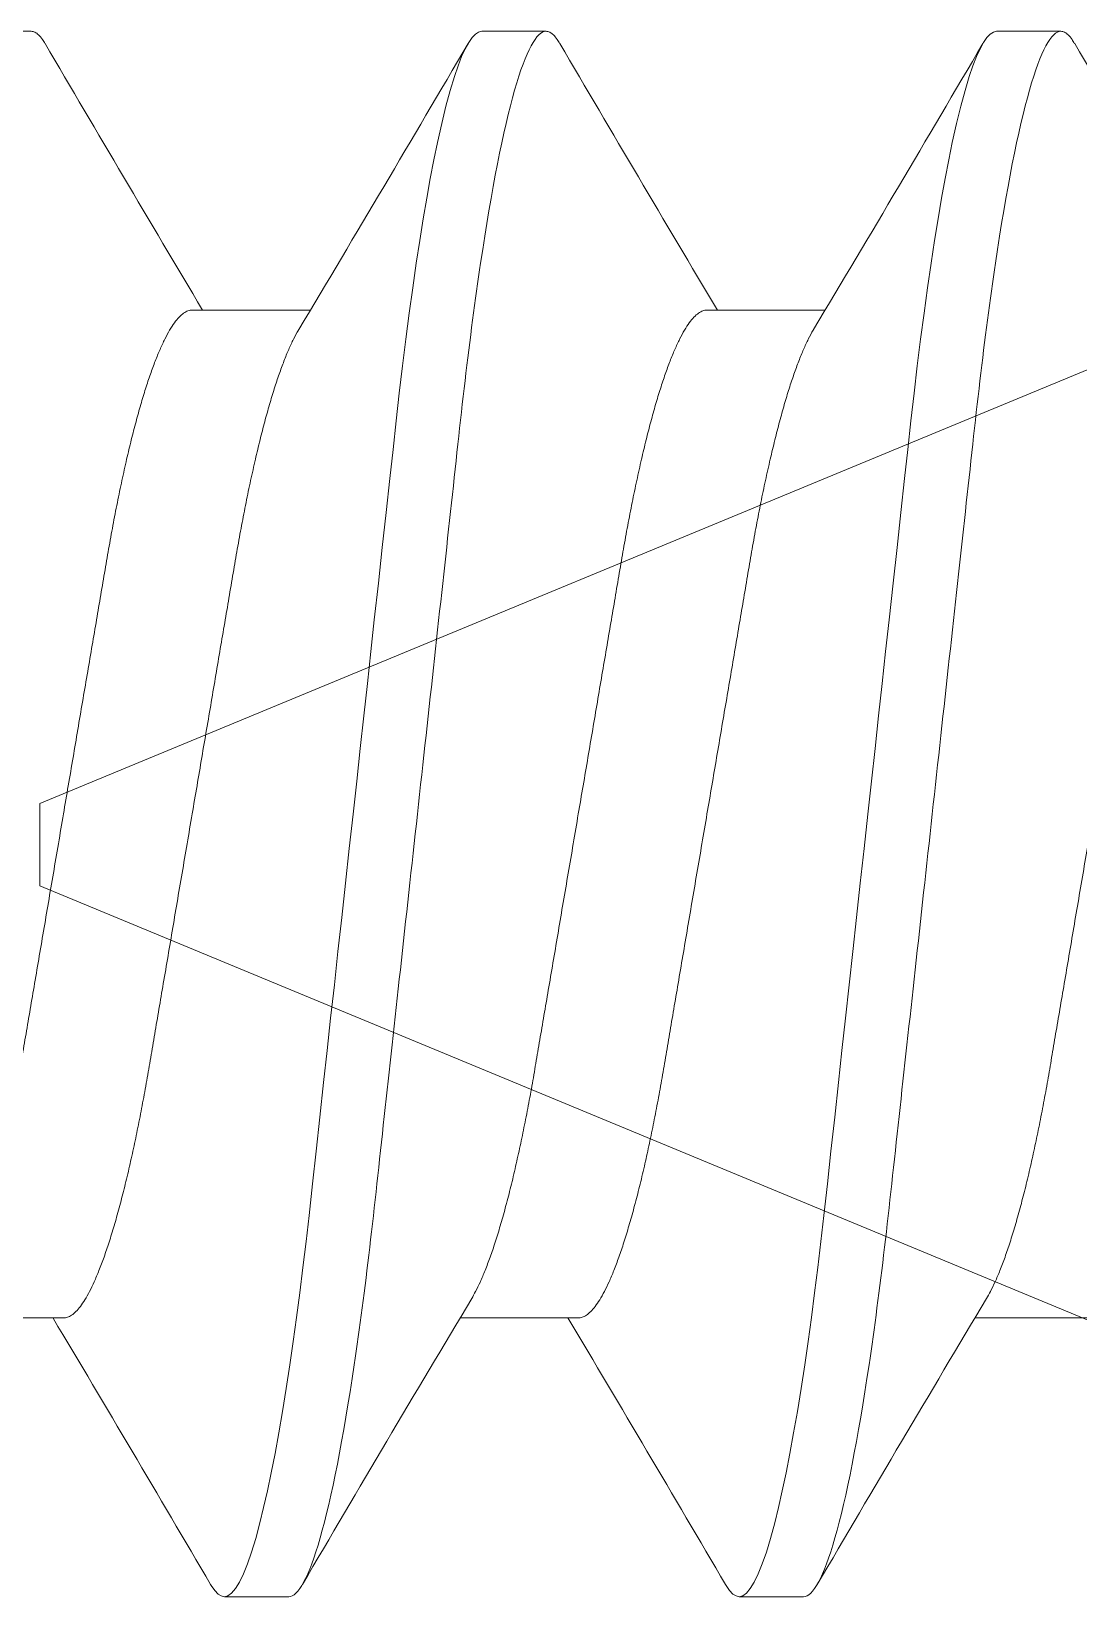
# Model space of a CAD drawing. Extents: x -82 to 113, y -82 to 93.
# Drawn here: x -4.2792 to -4.152, y 71.1942 to 71.3842 of the extents above; entities that cross this region are included whole.
import ezdxf

# ---------------------------------------------------------------- set-up
doc = ezdxf.new("R2010")
doc.units = 0
doc.header["$MEASUREMENT"] = 0
doc.layers.get('0').update_dxf_attribs({"linetype": 'CONTINUOUS'})
doc.layers.add('INERTIA', color=7, linetype='CONTINUOUS')

# ---------------------------------------------------------------- blocks, each defined once
blk = doc.blocks.new('20350')
at = {"color": 7, "linetype": 'Continuous', "lineweight": 15}
for p, q in [((0.4804, 0.09499), (0.47259, 0.09499)), ((0.54289, 0.09499), (0.53508, 0.09499)), ((0.45306, 0.06116), (0.4387, 0.06116)), ((0.51555, 0.06116), (0.50119, 0.06116)), ((0.57804, 0.06116), (0.56369, 0.06116)), ((0.46868, -0.06116), (0.48304, -0.06116)), ((0.53117, -0.06116), (0.54553, -0.06116)), ((0.44134, -0.09499), (0.44915, -0.09499)), ((0.50383, -0.09499), (0.51164, -0.09499)), ((0.56632, -0.09499), (0.57413, -0.09499))]:
    blk.add_line(p, q, dxfattribs=at)
at = {"color": 7, "linetype": 'Continuous', "lineweight": 15, "flags": 128}
for points in [[(0.47092, 0.09349), (0.471, 0.09364), (0.47142, 0.09424), (0.47182, 0.09466), (0.47221, 0.0949), (0.47259, 0.09499), (0.47302, 0.09488), (0.47347, 0.09456), (0.47393, 0.09401), (0.47441, 0.09323), (0.4749, 0.09223), (0.47539, 0.09101), (0.47589, 0.08957), (0.47639, 0.08791), (0.4769, 0.08602), (0.47736, 0.08416), (0.47782, 0.08213), (0.47828, 0.07994), (0.47874, 0.0776), (0.4792, 0.07511), (0.47965, 0.07249), (0.4801, 0.06973), (0.48054, 0.06686), (0.48095, 0.06403), (0.48135, 0.0611), (0.48174, 0.0581), (0.48213, 0.05503), (0.4825, 0.05189), (0.48287, 0.04871), (0.48329, 0.04488), (0.48372, 0.04091), (0.48417, 0.0368), (0.48464, 0.03258), (0.48506, 0.02871), (0.48549, 0.02476), (0.48594, 0.02074), (0.48638, 0.01667), (0.48683, 0.01254), (0.48729, 0.00838), (0.48775, 0.0042), (0.48821, 0), (0.48865, -0.00399), (0.48908, -0.00797), (0.48952, -0.01193), (0.48995, -0.01585), (0.49037, -0.01974), (0.49079, -0.02357), (0.49128, -0.02801), (0.49176, -0.03235), (0.49222, -0.03659), (0.49267, -0.0407), (0.49306, -0.04425), (0.49344, -0.0477), (0.49382, -0.05107), (0.49421, -0.05438), (0.49461, -0.05762), (0.49503, -0.06079), (0.49545, -0.06387), (0.49588, -0.06686), (0.4963, -0.06959), (0.49673, -0.07222), (0.49715, -0.07473), (0.49759, -0.07712), (0.49802, -0.07938), (0.49846, -0.0815), (0.49898, -0.08381), (0.49949, -0.08592), (0.5, -0.08781), (0.50051, -0.08949), (0.50095, -0.0908), (0.50139, -0.09192), (0.50182, -0.09287), (0.50225, -0.09364), (0.50266, -0.09424), (0.50306, -0.09466), (0.50345, -0.0949), (0.50383, -0.09499), (0.50383, -0.09499)], [(0.53341, 0.09349), (0.53349, 0.09364), (0.53391, 0.09424), (0.53431, 0.09466), (0.5347, 0.0949), (0.53508, 0.09499), (0.53551, 0.09488), (0.53596, 0.09456), (0.53642, 0.09401), (0.5369, 0.09323), (0.53739, 0.09223), (0.53788, 0.09101), (0.53838, 0.08957), (0.53888, 0.08791), (0.53939, 0.08602), (0.53985, 0.08416), (0.54031, 0.08213), (0.54077, 0.07994), (0.54123, 0.0776), (0.54169, 0.07511), (0.54214, 0.07249), (0.54259, 0.06973), (0.54303, 0.06686), (0.54344, 0.06403), (0.54384, 0.0611), (0.54424, 0.0581), (0.54462, 0.05503), (0.545, 0.05189), (0.54536, 0.04871), (0.54578, 0.04488), (0.54622, 0.04091), (0.54667, 0.0368), (0.54713, 0.03258), (0.54755, 0.02871), (0.54799, 0.02476), (0.54843, 0.02074), (0.54887, 0.01667), (0.54933, 0.01254), (0.54978, 0.00838), (0.55024, 0.0042), (0.5507, 0), (0.55114, -0.00399), (0.55157, -0.00797), (0.55201, -0.01193), (0.55244, -0.01585), (0.55286, -0.01974), (0.55329, -0.02357), (0.55377, -0.02801), (0.55425, -0.03235), (0.55471, -0.03659), (0.55516, -0.0407), (0.55555, -0.04425), (0.55593, -0.0477), (0.55631, -0.05107), (0.5567, -0.05438), (0.5571, -0.05762), (0.55752, -0.06079), (0.55794, -0.06387), (0.55837, -0.06686), (0.55879, -0.06959), (0.55922, -0.07222), (0.55965, -0.07473), (0.56008, -0.07712), (0.56051, -0.07938), (0.56095, -0.0815), (0.56147, -0.08381), (0.56198, -0.08592), (0.56249, -0.08781), (0.563, -0.08949), (0.56344, -0.0908), (0.56388, -0.09192), (0.56432, -0.09287), (0.56474, -0.09364), (0.56515, -0.09424), (0.56555, -0.09466), (0.56595, -0.0949), (0.56632, -0.09499), (0.56632, -0.09499)]]:
    blk.add_lwpolyline(points, dxfattribs=at)
at = {"color": 7, "linetype": 'Continuous', "lineweight": 15}
for centre, radius, start, end in [((-3.13251, 2.20276), 4.17536, 329.14199, 329.65765), ((3.96774, 2.13346), 4.03873, 210.33784, 210.90997), ((-3.07226, 2.20408), 4.17797, 329.1422, 329.65754), ((4.03128, 2.13408), 4.03994, 210.33792, 210.90988), ((-2.98368, -2.13356), 4.03893, 30.33785, 30.90996), ((-2.91973, -2.1327), 4.03723, 30.33773, 30.91008), ((4.05543, -2.20345), 4.17673, 149.14208, 149.65757), ((4.11792, -2.20345), 4.17673, 149.14208, 149.65757), ((4.17864, -2.2024), 4.17467, 149.142, 149.65774)]:
    blk.add_arc(centre, radius, start, end, dxfattribs=at)
for points, knots in [([(0.4804, 0.09499), (0.48153, 0.09499), (0.48284, 0.09267), (0.48559, 0.08305), (0.48703, 0.07574), (0.48901, 0.06242), (0.48964, 0.0576), (0.49083, 0.04756), (0.49138, 0.04234), (0.49323, 0.02541), (0.49463, 0.01273), (0.49742, -0.01273), (0.49881, -0.02541), (0.50066, -0.04234), (0.50121, -0.04756), (0.5024, -0.0576), (0.50303, -0.06242), (0.50502, -0.07574), (0.50645, -0.08305), (0.5092, -0.09267), (0.51052, -0.09499), (0.51164, -0.09499)], [0, 0, 0, 0, 0.125, 0.125, 0.25, 0.25, 0.3125, 0.3125, 0.375, 0.375, 0.5, 0.5, 0.625, 0.625, 0.6875, 0.6875, 0.75, 0.75, 0.875, 0.875, 1, 1, 1, 1]), ([(0.54289, 0.09499), (0.54402, 0.09499), (0.54533, 0.09267), (0.54808, 0.08305), (0.54952, 0.07574), (0.5515, 0.06242), (0.55213, 0.0576), (0.55332, 0.04756), (0.55387, 0.04234), (0.55573, 0.02541), (0.55712, 0.01273), (0.55991, -0.01273), (0.5613, -0.02541), (0.56315, -0.04234), (0.56371, -0.04756), (0.56489, -0.0576), (0.56552, -0.06242), (0.56751, -0.07574), (0.56894, -0.08305), (0.57169, -0.09267), (0.57301, -0.09499), (0.57413, -0.09499)], [0, 0, 0, 0, 0.125, 0.125, 0.25, 0.25, 0.3125, 0.3125, 0.375, 0.375, 0.5, 0.5, 0.625, 0.625, 0.6875, 0.6875, 0.75, 0.75, 0.875, 0.875, 1, 1, 1, 1]), ([(0.45306, 0.06116), (0.45322, 0.06115), (0.45354, 0.06111), (0.45405, 0.06084), (0.45457, 0.0604), (0.45511, 0.05978), (0.45566, 0.05897), (0.45622, 0.05797), (0.45679, 0.05679), (0.45738, 0.0554), (0.45799, 0.0538), (0.4586, 0.05199), (0.45921, 0.05), (0.45982, 0.04784), (0.46042, 0.04553), (0.461, 0.04312), (0.46156, 0.04062), (0.46209, 0.03807), (0.46261, 0.03543), (0.46311, 0.03271), (0.46359, 0.02992), (0.46408, 0.02705), (0.46458, 0.02406), (0.46512, 0.02093), (0.46568, 0.01764), (0.46626, 0.01422), (0.46685, 0.01073), (0.46746, 0.00719), (0.46807, 0.0036), (0.46867, 0.00005), (0.46927, -0.00344), (0.46985, -0.00686), (0.47043, -0.01025), (0.471, -0.01359), (0.47155, -0.01687), (0.4721, -0.02008), (0.47263, -0.02319), (0.47315, -0.02625), (0.47366, -0.02925), (0.47416, -0.03219), (0.47468, -0.03504), (0.47522, -0.03782), (0.47578, -0.04051), (0.47635, -0.04304), (0.47692, -0.04542), (0.47749, -0.04764), (0.47807, -0.04971), (0.47865, -0.05164), (0.47924, -0.0534), (0.47982, -0.05499), (0.4804, -0.05642), (0.48099, -0.05766), (0.48139, -0.05845), (0.48161, -0.05877), (0.48162, -0.0588)], [0, 0, 0, 0, 0.018425, 0.037098, 0.055995, 0.075092, 0.094361, 0.113774, 0.1333, 0.152908, 0.173502, 0.194114, 0.214705, 0.235238, 0.255675, 0.275982, 0.295213, 0.314265, 0.333111, 0.351727, 0.370105, 0.388591, 0.407319, 0.426267, 0.446322, 0.466559, 0.486941, 0.507436, 0.528005, 0.548612, 0.568283, 0.587921, 0.607494, 0.626969, 0.646317, 0.665508, 0.684513, 0.703307, 0.722741, 0.74198, 0.761439, 0.781155, 0.801099, 0.821241, 0.840622, 0.860124, 0.879715, 0.899364, 0.919038, 0.938704, 0.95833, 0.977882, 0.998253, 1, 1, 1, 1]), ([(0.51555, 0.06116), (0.51571, 0.06115), (0.51603, 0.06111), (0.51654, 0.06084), (0.51706, 0.0604), (0.5176, 0.05978), (0.51815, 0.05897), (0.51871, 0.05797), (0.51929, 0.05679), (0.51988, 0.0554), (0.52048, 0.0538), (0.52109, 0.05199), (0.5217, 0.05), (0.52231, 0.04784), (0.52291, 0.04553), (0.52349, 0.04312), (0.52405, 0.04062), (0.52458, 0.03807), (0.5251, 0.03543), (0.5256, 0.03271), (0.52608, 0.02992), (0.52657, 0.02705), (0.52707, 0.02406), (0.52761, 0.02093), (0.52817, 0.01764), (0.52875, 0.01422), (0.52934, 0.01073), (0.52995, 0.00719), (0.53056, 0.0036), (0.53116, 0.00005), (0.53176, -0.00344), (0.53234, -0.00686), (0.53292, -0.01025), (0.53349, -0.01359), (0.53405, -0.01687), (0.53459, -0.02008), (0.53512, -0.02319), (0.53564, -0.02625), (0.53615, -0.02925), (0.53665, -0.03219), (0.53717, -0.03504), (0.53771, -0.03782), (0.53827, -0.04051), (0.53884, -0.04304), (0.53941, -0.04542), (0.53998, -0.04764), (0.54056, -0.04971), (0.54114, -0.05164), (0.54173, -0.0534), (0.54231, -0.05499), (0.54289, -0.05642), (0.54348, -0.05766), (0.54388, -0.05845), (0.5441, -0.05877), (0.54411, -0.0588)], [0, 0, 0, 0, 0.018425, 0.037098, 0.055995, 0.075092, 0.094361, 0.113774, 0.1333, 0.152908, 0.173502, 0.194114, 0.214705, 0.235238, 0.255675, 0.275982, 0.295213, 0.314265, 0.333111, 0.351727, 0.370105, 0.388591, 0.407319, 0.426267, 0.446323, 0.466559, 0.486941, 0.507436, 0.528005, 0.548612, 0.568283, 0.587921, 0.607494, 0.626969, 0.646317, 0.665508, 0.684513, 0.703307, 0.722741, 0.74198, 0.761439, 0.781155, 0.801099, 0.821241, 0.840622, 0.860124, 0.879715, 0.899364, 0.919038, 0.938704, 0.95833, 0.977882, 0.998253, 1, 1, 1, 1]), ([(0.44012, 0.05879), (0.44028, 0.05852), (0.44063, 0.05792), (0.44117, 0.05678), (0.44176, 0.0554), (0.44236, 0.0538), (0.44298, 0.05199), (0.44359, 0.05), (0.4442, 0.04784), (0.4448, 0.04553), (0.44538, 0.04312), (0.44593, 0.04062), (0.44647, 0.03807), (0.44699, 0.03543), (0.44749, 0.03271), (0.44796, 0.02992), (0.44845, 0.02705), (0.44896, 0.02406), (0.4495, 0.02093), (0.45005, 0.01764), (0.45064, 0.01422), (0.45123, 0.01073), (0.45184, 0.00719), (0.45245, 0.0036), (0.45305, 0.00005), (0.45364, -0.00344), (0.45423, -0.00686), (0.4548, -0.01025), (0.45537, -0.01359), (0.45593, -0.01687), (0.45648, -0.02008), (0.45701, -0.02319), (0.45753, -0.02625), (0.45804, -0.02925), (0.45854, -0.03219), (0.45906, -0.03504), (0.4596, -0.03782), (0.46016, -0.04051), (0.46072, -0.04304), (0.46129, -0.04542), (0.46187, -0.04764), (0.46244, -0.04971), (0.46303, -0.05164), (0.46361, -0.0534), (0.4642, -0.055), (0.46478, -0.05641), (0.46537, -0.05767), (0.46595, -0.05875), (0.46653, -0.05964), (0.4671, -0.06033), (0.46765, -0.06081), (0.46817, -0.06111), (0.46851, -0.06114), (0.46868, -0.06116)], [0, 0, 0, 0, 0.016551, 0.036076, 0.055684, 0.076279, 0.09689, 0.117481, 0.138014, 0.158452, 0.178759, 0.19799, 0.217041, 0.235888, 0.254503, 0.272882, 0.291368, 0.310096, 0.329043, 0.349099, 0.369335, 0.389718, 0.410212, 0.430781, 0.451388, 0.471059, 0.490697, 0.51027, 0.529746, 0.549094, 0.568285, 0.58729, 0.606083, 0.625518, 0.644756, 0.664216, 0.683932, 0.703876, 0.724018, 0.743399, 0.7629, 0.782492, 0.802141, 0.821815, 0.841481, 0.861106, 0.880659, 0.90103, 0.921251, 0.941289, 0.961112, 0.980691, 1, 1, 1, 1]), ([(0.50261, 0.05879), (0.50277, 0.05852), (0.50312, 0.05792), (0.50366, 0.05678), (0.50425, 0.0554), (0.50486, 0.0538), (0.50547, 0.05199), (0.50608, 0.05), (0.50669, 0.04784), (0.50729, 0.04553), (0.50787, 0.04312), (0.50842, 0.04062), (0.50896, 0.03807), (0.50948, 0.03543), (0.50998, 0.03271), (0.51045, 0.02992), (0.51094, 0.02705), (0.51145, 0.02406), (0.51199, 0.02093), (0.51255, 0.01764), (0.51313, 0.01422), (0.51372, 0.01073), (0.51433, 0.00719), (0.51494, 0.0036), (0.51554, 0.00005), (0.51614, -0.00344), (0.51672, -0.00686), (0.5173, -0.01025), (0.51786, -0.01359), (0.51842, -0.01687), (0.51897, -0.02008), (0.5195, -0.02319), (0.52002, -0.02625), (0.52053, -0.02925), (0.52103, -0.03219), (0.52155, -0.03504), (0.52209, -0.03782), (0.52265, -0.04051), (0.52321, -0.04304), (0.52378, -0.04542), (0.52436, -0.04764), (0.52493, -0.04971), (0.52552, -0.05164), (0.5261, -0.0534), (0.52669, -0.055), (0.52727, -0.05641), (0.52786, -0.05767), (0.52844, -0.05875), (0.52902, -0.05964), (0.52959, -0.06033), (0.53014, -0.06081), (0.53067, -0.06111), (0.531, -0.06114), (0.53117, -0.06116)], [0, 0, 0, 0, 0.016551, 0.036076, 0.055684, 0.076279, 0.09689, 0.117481, 0.138014, 0.158452, 0.178759, 0.19799, 0.217041, 0.235888, 0.254503, 0.272882, 0.291368, 0.310096, 0.329043, 0.349099, 0.369335, 0.389718, 0.410212, 0.430781, 0.451388, 0.471059, 0.490697, 0.51027, 0.529746, 0.549094, 0.568285, 0.58729, 0.606083, 0.625518, 0.644756, 0.664216, 0.683932, 0.703876, 0.724018, 0.743399, 0.7629, 0.782492, 0.802141, 0.821815, 0.841481, 0.861106, 0.880659, 0.90103, 0.921251, 0.941289, 0.961112, 0.980691, 1, 1, 1, 1]), ([(0.5651, 0.05879), (0.56526, 0.05852), (0.56561, 0.05792), (0.56615, 0.05678), (0.56674, 0.0554), (0.56735, 0.0538), (0.56796, 0.05199), (0.56857, 0.05), (0.56918, 0.04784), (0.56978, 0.04553), (0.57036, 0.04312), (0.57092, 0.04062), (0.57145, 0.03807), (0.57197, 0.03543), (0.57247, 0.03271), (0.57295, 0.02992), (0.57343, 0.02705), (0.57394, 0.02406), (0.57448, 0.02093), (0.57504, 0.01764), (0.57562, 0.01422), (0.57621, 0.01073), (0.57682, 0.00719), (0.57743, 0.0036), (0.57803, 0.00005), (0.57863, -0.00344), (0.57921, -0.00686), (0.57979, -0.01025), (0.58036, -0.01359), (0.58091, -0.01687), (0.58146, -0.02008), (0.58199, -0.02319), (0.58251, -0.02625), (0.58302, -0.02925), (0.58352, -0.03219), (0.58404, -0.03504), (0.58458, -0.03782), (0.58514, -0.04051), (0.58571, -0.04304), (0.58628, -0.04542), (0.58685, -0.04764), (0.58743, -0.04971), (0.58801, -0.05164), (0.5886, -0.0534), (0.58918, -0.055), (0.58976, -0.05641), (0.59035, -0.05767), (0.59093, -0.05875), (0.59151, -0.05964), (0.59208, -0.06033), (0.59263, -0.06081), (0.59316, -0.06111), (0.5935, -0.06114), (0.59366, -0.06116)], [0, 0, 0, 0, 0.016551, 0.036076, 0.055684, 0.076279, 0.09689, 0.117481, 0.138014, 0.158452, 0.178759, 0.19799, 0.217041, 0.235888, 0.254503, 0.272882, 0.291368, 0.310096, 0.329043, 0.349099, 0.369335, 0.389718, 0.410212, 0.430781, 0.451388, 0.471059, 0.490697, 0.51027, 0.529746, 0.549094, 0.568285, 0.58729, 0.606083, 0.625518, 0.644756, 0.664216, 0.683932, 0.703876, 0.724018, 0.743399, 0.7629, 0.782492, 0.802141, 0.821815, 0.841481, 0.861106, 0.880659, 0.90103, 0.921251, 0.941289, 0.961112, 0.980691, 1, 1, 1, 1]), ([(0.44915, -0.09499), (0.4493, -0.09497), (0.44959, -0.09493), (0.45003, -0.09458), (0.45045, -0.09412), (0.45071, -0.09367), (0.45082, -0.09348)], [0, 0, 0, 0, 0.267656, 0.538485, 0.812222, 1, 1, 1, 1]), ([(0.51164, -0.09499), (0.51179, -0.09497), (0.51208, -0.09493), (0.51253, -0.09458), (0.51294, -0.09412), (0.5132, -0.09367), (0.51331, -0.09348)], [0, 0, 0, 0, 0.267656, 0.538485, 0.812222, 1, 1, 1, 1]), ([(0.57413, -0.09499), (0.57428, -0.09497), (0.57457, -0.09493), (0.57502, -0.09458), (0.57543, -0.09412), (0.57569, -0.09367), (0.5758, -0.09348)], [0, 0, 0, 0, 0.267657, 0.538485, 0.812222, 1, 1, 1, 1])]:
    blk.add_open_spline(points, degree=3, knots=knots, dxfattribs=at)
blk = doc.blocks.new('erfdfasdf')
at = {"color": 7, "linetype": 'Continuous', "lineweight": 15}
for p, q in [((556.72413, 29.88977), (556.57425, 29.95185)), ((556.72413, 29.88477), (556.72413, 29.88977)), ((556.72413, 29.87977), (556.72413, 29.88477)), ((556.58858, 29.82363), (556.72413, 29.87977))]:
    blk.add_line(p, q, dxfattribs=at)

msp = doc.modelspace()

# ---------------------------------------------------------------- block references
at = {"layer": 'INERTIA', "color": 1, "xscale": -1, "rotation": 179.9999338263836}
msp.add_blockref('20350', (-4.72833, 71.28918), dxfattribs=at)
at = {"layer": 'INERTIA', "color": 1, "rotation": 179.9999336154356}
msp.add_blockref('erfdfasdf', (552.44604, 101.16957), dxfattribs=at)

doc.saveas('drawing.dxf')
